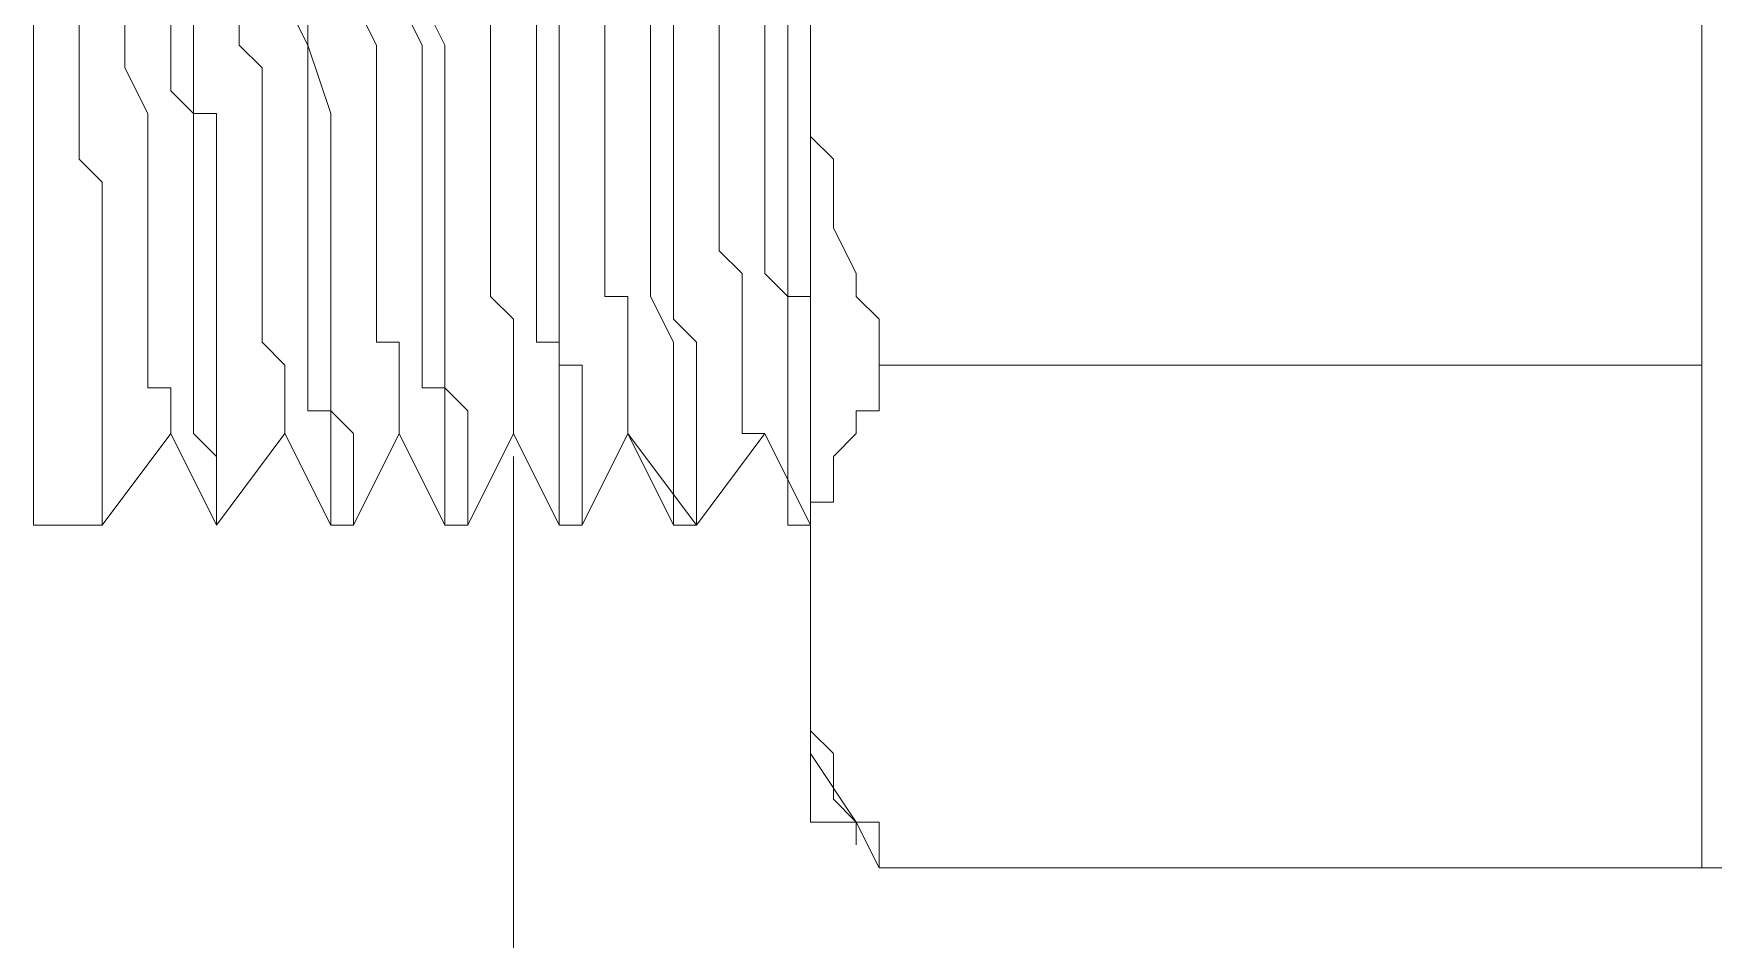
# Model space of a CAD drawing. Header units: millimetres. Extents: x 1341 to 37388, y -13954 to 1849.
# Drawn here: x 29433.78 to 29457.03, y 414.67 to 427.21 of the extents above; entities that cross this region are included whole.
import ezdxf

# ---------------------------------------------------------------- set-up
doc = ezdxf.new("R2010")
doc.units = ezdxf.units.MM
doc.layers.add('COMPONENTE', color=3, linetype='Continuous')

# ---------------------------------------------------------------- blocks, each defined once
blk = doc.blocks.new('TRANFORMADOR_IP00_TRAEL_VISTA_FRONT')
at = {"layer": 'COMPONENTE', "linetype": 'Continuous', "lineweight": 0}
for points in [[(5032.694, 3563.409), (5032.694, 3540.635)], [(5009.604, 3558.664), (5009.604, 3545.379)], [(5020.358, 3544.114), (5020.358, 3553.287)], [(5010.236, 3552.022), (5010.236, 3552.654)], [(5010.869, 3552.022), (5010.869, 3552.654)], [(5011.502, 3552.022), (5011.502, 3552.654)], [(5011.818, 3552.022), (5011.818, 3552.654)], [(5012.451, 3552.022), (5012.451, 3552.654)], [(5013.4, 3552.022), (5013.083, 3552.654)], [(5013.4, 3552.022), (5013.4, 3552.654)], [(5014.348, 3552.022), (5014.032, 3552.654)], [(5014.981, 3552.022), (5014.665, 3552.654)], [(5015.297, 3552.022), (5014.981, 3552.654)], [(5015.93, 3552.022), (5015.93, 3552.654)], [(5016.563, 3552.022), (5016.563, 3552.654)], [(5016.879, 3552.022), (5016.879, 3552.654)], [(5017.512, 3552.022), (5017.512, 3552.654)], [(5019.093, 3552.022), (5019.093, 3552.654)], [(5019.726, 3552.022), (5019.726, 3552.654)], [(5020.358, 3552.022), (5020.358, 3552.654)], [(5018.144, 3551.706), (5018.144, 3552.338)], [(5018.461, 3551.706), (5018.461, 3552.338)], [(5020.042, 3551.073), (5020.042, 3552.338)], [(5010.236, 3551.389), (5010.236, 3552.022)], [(5010.869, 3551.706), (5010.869, 3552.022)], [(5011.502, 3551.389), (5011.502, 3552.022)], [(5011.818, 3551.073), (5011.818, 3552.022)], [(5012.767, 3551.706), (5012.451, 3552.022)], [(5013.4, 3551.073), (5013.4, 3552.022)], [(5013.716, 3551.073), (5013.4, 3552.022)], [(5014.348, 3551.389), (5014.348, 3552.022)], [(5014.981, 3551.389), (5014.981, 3552.022)], [(5015.297, 3551.389), (5015.297, 3552.022)], [(5015.93, 3551.706), (5015.93, 3552.022)], [(5016.563, 3551.073), (5016.563, 3552.022)], [(5016.879, 3551.073), (5016.879, 3552.022)], [(5017.512, 3551.706), (5017.512, 3552.022)], [(5019.093, 3551.389), (5019.093, 3552.022)], [(5019.726, 3551.389), (5019.726, 3552.022)], [(5020.358, 3551.389), (5020.358, 3552.022)], [(5020.358, 3552.022), (5020.358, 3552.022)], [(5011.185, 3551.073), (5010.869, 3551.706)], [(5012.767, 3551.073), (5012.767, 3551.706)], [(5015.93, 3551.073), (5015.93, 3551.706)], [(5017.512, 3551.073), (5017.512, 3551.706)], [(5018.144, 3551.073), (5018.144, 3551.706)], [(5018.461, 3551.073), (5018.461, 3551.706)], [(5010.236, 3551.073), (5010.236, 3551.389)], [(5011.818, 3551.073), (5011.502, 3551.389)], [(5014.348, 3551.073), (5014.348, 3551.389)], [(5014.981, 3551.073), (5014.981, 3551.389)], [(5015.297, 3551.073), (5015.297, 3551.389)], [(5019.093, 3551.073), (5019.093, 3551.389)], [(5019.726, 3551.073), (5019.726, 3551.389)], [(5020.358, 3551.073), (5020.358, 3551.389)], [(5010.236, 3550.757), (5010.236, 3551.073)], [(5011.185, 3550.757), (5011.185, 3551.073)], [(5011.818, 3550.757), (5011.818, 3551.073)], [(5012.134, 3551.073), (5011.818, 3551.073)], [(5012.134, 3550.44), (5012.134, 3551.073)], [(5012.767, 3550.757), (5012.767, 3551.073)], [(5013.4, 3550.44), (5013.4, 3551.073)], [(5013.4, 3551.073), (5013.4, 3551.073)], [(5013.716, 3550.44), (5013.716, 3551.073)], [(5013.716, 3551.073), (5013.716, 3551.073)], [(5014.348, 3550.757), (5014.348, 3551.073)], [(5014.981, 3550.757), (5014.981, 3551.073)], [(5015.297, 3550.757), (5015.297, 3551.073)], [(5015.93, 3550.757), (5015.93, 3551.073)], [(5016.563, 3550.44), (5016.563, 3551.073)], [(5016.563, 3551.073), (5016.563, 3551.073)], [(5016.879, 3550.44), (5016.879, 3551.073)], [(5016.879, 3551.073), (5016.879, 3551.073)], [(5017.512, 3550.757), (5017.512, 3551.073)], [(5018.144, 3550.757), (5018.144, 3551.073)], [(5018.461, 3550.757), (5018.461, 3551.073)], [(5019.093, 3550.757), (5019.093, 3551.073)], [(5019.726, 3550.757), (5019.726, 3551.073)], [(5020.042, 3550.44), (5020.042, 3551.073)], [(5020.358, 3550.757), (5020.358, 3551.073)], [(5010.236, 3550.44), (5010.236, 3550.757)], [(5011.185, 3550.44), (5011.185, 3550.757)], [(5011.818, 3550.44), (5011.818, 3550.757)], [(5012.767, 3550.44), (5012.767, 3550.757)], [(5014.348, 3550.44), (5014.348, 3550.757)], [(5014.981, 3550.44), (5014.981, 3550.757)], [(5015.297, 3550.44), (5015.297, 3550.757)], [(5015.93, 3550.44), (5015.93, 3550.757)], [(5017.512, 3550.44), (5017.512, 3550.757)], [(5018.144, 3550.44), (5018.144, 3550.757)], [(5018.461, 3550.44), (5018.461, 3550.757)], [(5019.093, 3550.44), (5019.093, 3550.757)], [(5019.726, 3550.44), (5019.726, 3550.757)], [(5020.675, 3550.44), (5020.358, 3550.757)], [(5010.553, 3550.124), (5010.236, 3550.44)], [(5011.185, 3550.124), (5011.185, 3550.44)], [(5011.185, 3550.44), (5011.185, 3550.44)], [(5011.818, 3550.124), (5011.818, 3550.44)], [(5012.134, 3550.124), (5012.134, 3550.44)], [(5012.134, 3550.44), (5012.134, 3550.44)], [(5012.767, 3550.124), (5012.767, 3550.44)], [(5012.767, 3550.44), (5012.767, 3550.44)], [(5013.4, 3549.808), (5013.4, 3550.44)], [(5013.4, 3550.44), (5013.4, 3550.44)], [(5013.716, 3549.808), (5013.716, 3550.44)], [(5013.716, 3550.44), (5013.716, 3550.44)], [(5014.348, 3550.124), (5014.348, 3550.44)], [(5014.348, 3550.44), (5014.348, 3550.44)], [(5014.981, 3550.124), (5014.981, 3550.44)], [(5015.297, 3550.124), (5015.297, 3550.44)], [(5015.93, 3550.124), (5015.93, 3550.44)], [(5015.93, 3550.44), (5015.93, 3550.44)], [(5016.563, 3549.808), (5016.563, 3550.44)], [(5016.563, 3550.44), (5016.563, 3550.44)], [(5016.879, 3550.124), (5016.879, 3550.44)], [(5016.879, 3550.44), (5016.879, 3550.44)], [(5017.512, 3550.124), (5017.512, 3550.44)], [(5017.512, 3550.44), (5017.512, 3550.44)], [(5018.144, 3550.124), (5018.144, 3550.44)], [(5018.461, 3550.124), (5018.461, 3550.44)], [(5019.093, 3550.124), (5019.093, 3550.44)], [(5019.093, 3550.44), (5019.093, 3550.44)], [(5019.726, 3550.124), (5019.726, 3550.44)], [(5020.042, 3550.124), (5020.042, 3550.44)], [(5020.042, 3550.44), (5020.042, 3550.44)], [(5020.675, 3550.124), (5020.675, 3550.44)], [(5010.553, 3549.808), (5010.553, 3550.124)], [(5011.185, 3549.808), (5011.185, 3550.124)], [(5011.818, 3549.808), (5011.818, 3550.124)], [(5012.134, 3549.491), (5012.134, 3550.124)], [(5012.767, 3549.808), (5012.767, 3550.124)], [(5014.348, 3549.808), (5014.348, 3550.124)], [(5014.981, 3549.808), (5014.981, 3550.124)], [(5015.297, 3549.808), (5015.297, 3550.124)], [(5015.93, 3549.808), (5015.93, 3550.124)], [(5016.879, 3549.491), (5016.879, 3550.124)], [(5017.512, 3549.808), (5017.512, 3550.124)], [(5018.144, 3549.808), (5018.144, 3550.124)], [(5018.461, 3549.491), (5018.461, 3550.124)], [(5019.093, 3549.808), (5019.093, 3550.124)], [(5019.726, 3549.808), (5019.726, 3550.124)], [(5020.042, 3549.808), (5020.042, 3550.124)], [(5020.675, 3549.491), (5020.675, 3550.124)], [(5010.553, 3549.491), (5010.553, 3549.808)], [(5011.185, 3549.491), (5011.185, 3549.808)], [(5011.818, 3549.491), (5011.818, 3549.808)], [(5012.767, 3549.491), (5012.767, 3549.808)], [(5013.4, 3549.491), (5013.4, 3549.808)], [(5013.716, 3549.491), (5013.716, 3549.808)], [(5014.348, 3549.491), (5014.348, 3549.808)], [(5014.981, 3549.491), (5014.981, 3549.808)], [(5015.297, 3549.491), (5015.297, 3549.808)], [(5015.93, 3549.491), (5015.93, 3549.808)], [(5016.563, 3549.491), (5016.563, 3549.808)], [(5017.512, 3549.491), (5017.512, 3549.808)], [(5018.144, 3549.491), (5018.144, 3549.808)], [(5019.093, 3549.491), (5019.093, 3549.808)], [(5019.726, 3549.491), (5019.726, 3549.808)], [(5020.042, 3549.491), (5020.042, 3549.808)], [(5010.553, 3549.175), (5010.553, 3549.491)], [(5011.185, 3549.175), (5011.185, 3549.491)], [(5011.185, 3549.491), (5011.185, 3549.491)], [(5011.818, 3549.175), (5011.818, 3549.491)], [(5012.134, 3549.175), (5012.134, 3549.491)], [(5012.134, 3549.491), (5012.134, 3549.491)], [(5012.767, 3549.175), (5012.767, 3549.491)], [(5012.767, 3549.491), (5012.767, 3549.491)], [(5013.4, 3549.175), (5013.4, 3549.491)], [(5013.4, 3549.491), (5013.4, 3549.491)], [(5013.716, 3549.175), (5013.716, 3549.491)], [(5013.716, 3549.491), (5013.716, 3549.491)], [(5014.348, 3549.175), (5014.348, 3549.491)], [(5014.348, 3549.491), (5014.348, 3549.491)], [(5014.981, 3549.175), (5014.981, 3549.491)], [(5015.297, 3549.175), (5015.297, 3549.491)], [(5015.93, 3549.175), (5015.93, 3549.491)], [(5015.93, 3549.491), (5015.93, 3549.491)], [(5016.563, 3548.859), (5016.563, 3549.491)], [(5016.563, 3549.491), (5016.563, 3549.491)], [(5016.879, 3549.175), (5016.879, 3549.491)], [(5016.879, 3549.491), (5016.879, 3549.491)], [(5017.512, 3549.175), (5017.512, 3549.491)], [(5017.512, 3549.491), (5017.512, 3549.491)], [(5018.144, 3549.175), (5018.144, 3549.491)], [(5018.461, 3549.175), (5018.461, 3549.491)], [(5018.461, 3549.491), (5018.461, 3549.491)], [(5019.093, 3549.175), (5019.093, 3549.491)], [(5019.093, 3549.491), (5019.093, 3549.491)], [(5019.726, 3549.175), (5019.726, 3549.491)], [(5020.042, 3549.175), (5020.042, 3549.491)], [(5020.991, 3548.859), (5020.675, 3549.491)], [(5020.675, 3549.491), (5020.675, 3549.491)], [(5010.553, 3548.859), (5010.553, 3549.175)], [(5011.185, 3548.859), (5011.185, 3549.175)], [(5011.818, 3548.859), (5011.818, 3549.175)], [(5012.134, 3548.542), (5012.134, 3549.175)], [(5012.767, 3548.859), (5012.767, 3549.175)], [(5013.4, 3548.542), (5013.4, 3549.175)], [(5013.716, 3548.542), (5013.716, 3549.175)], [(5014.348, 3548.859), (5014.348, 3549.175)], [(5014.981, 3548.859), (5014.981, 3549.175)], [(5015.297, 3548.859), (5015.297, 3549.175)], [(5015.93, 3548.859), (5015.93, 3549.175)], [(5016.879, 3548.542), (5016.879, 3549.175)], [(5017.512, 3548.859), (5017.512, 3549.175)], [(5018.144, 3548.859), (5018.144, 3549.175)], [(5018.461, 3548.859), (5018.461, 3549.175)], [(5019.409, 3548.859), (5019.093, 3549.175)], [(5019.726, 3548.859), (5019.726, 3549.175)], [(5020.042, 3548.859), (5020.042, 3549.175)], [(5010.553, 3548.542), (5010.553, 3548.859)], [(5011.185, 3548.542), (5011.185, 3548.859)], [(5011.818, 3548.542), (5011.818, 3548.859)], [(5012.767, 3548.542), (5012.767, 3548.859)], [(5014.348, 3548.542), (5014.348, 3548.859)], [(5014.981, 3548.542), (5014.981, 3548.859)], [(5015.297, 3548.542), (5015.297, 3548.859)], [(5015.93, 3548.542), (5015.93, 3548.859)], [(5016.563, 3548.542), (5016.563, 3548.859)], [(5017.512, 3548.542), (5017.512, 3548.859)], [(5018.144, 3548.542), (5018.144, 3548.859)], [(5018.461, 3548.542), (5018.461, 3548.859)], [(5019.409, 3548.542), (5019.409, 3548.859)], [(5020.042, 3548.542), (5019.726, 3548.859)], [(5020.042, 3548.542), (5020.042, 3548.859)], [(5020.991, 3548.542), (5020.991, 3548.859)], [(5010.553, 3547.91), (5010.553, 3548.542)], [(5010.553, 3548.542), (5010.553, 3548.542)], [(5011.185, 3548.226), (5011.185, 3548.542)], [(5011.185, 3548.542), (5011.185, 3548.542)], [(5011.185, 3548.542), (5011.185, 3548.542)], [(5011.818, 3547.91), (5011.818, 3548.542)], [(5011.818, 3548.542), (5011.818, 3548.542)], [(5012.134, 3548.226), (5012.134, 3548.542)], [(5012.134, 3548.542), (5012.134, 3548.542)], [(5012.767, 3548.226), (5012.767, 3548.542)], [(5012.767, 3548.542), (5012.767, 3548.542)], [(5012.767, 3548.542), (5012.767, 3548.542)], [(5013.4, 3548.226), (5013.4, 3548.542)], [(5013.4, 3548.542), (5013.4, 3548.542)], [(5013.716, 3548.226), (5013.716, 3548.542)], [(5013.716, 3548.542), (5013.716, 3548.542)], [(5014.348, 3548.226), (5014.348, 3548.542)], [(5014.348, 3548.542), (5014.348, 3548.542)], [(5014.348, 3548.542), (5014.348, 3548.542)], [(5014.981, 3547.91), (5014.981, 3548.542)], [(5014.981, 3548.542), (5014.981, 3548.542)], [(5015.297, 3548.226), (5015.297, 3548.542)], [(5015.297, 3548.542), (5015.297, 3548.542)], [(5016.246, 3548.226), (5015.93, 3548.542)], [(5015.93, 3548.542), (5015.93, 3548.542)], [(5015.93, 3548.542), (5015.93, 3548.542)], [(5016.563, 3548.226), (5016.563, 3548.542)], [(5016.563, 3548.542), (5016.563, 3548.542)], [(5016.879, 3548.226), (5016.879, 3548.542)], [(5016.879, 3548.542), (5016.879, 3548.542)], [(5017.828, 3548.542), (5017.512, 3548.542)], [(5017.828, 3548.226), (5017.828, 3548.542)], [(5017.828, 3548.542), (5017.828, 3548.542)], [(5018.461, 3547.91), (5018.144, 3548.542)], [(5018.144, 3548.542), (5018.144, 3548.542)], [(5018.461, 3548.226), (5018.461, 3548.542)], [(5019.409, 3548.226), (5019.409, 3548.542)], [(5019.409, 3548.542), (5019.409, 3548.542)], [(5019.409, 3548.542), (5019.409, 3548.542)], [(5020.042, 3547.91), (5020.042, 3548.542)], [(5020.042, 3548.542), (5020.042, 3548.542)], [(5020.358, 3548.542), (5020.042, 3548.542)], [(5020.358, 3548.226), (5020.358, 3548.542)], [(5021.307, 3548.226), (5020.991, 3548.542)], [(5011.185, 3547.91), (5011.185, 3548.226)], [(5012.134, 3547.91), (5012.134, 3548.226)], [(5012.134, 3548.226), (5012.134, 3548.226)], [(5012.767, 3547.91), (5012.767, 3548.226)], [(5013.4, 3547.91), (5013.4, 3548.226)], [(5013.716, 3547.91), (5013.716, 3548.226)], [(5014.348, 3547.91), (5014.348, 3548.226)], [(5015.297, 3547.91), (5015.297, 3548.226)], [(5016.246, 3547.91), (5016.246, 3548.226)], [(5016.563, 3547.91), (5016.563, 3548.226)], [(5016.879, 3547.91), (5016.879, 3548.226)], [(5016.879, 3548.226), (5016.879, 3548.226)], [(5017.828, 3547.91), (5017.828, 3548.226)], [(5018.777, 3547.91), (5018.461, 3548.226)], [(5018.461, 3548.226), (5018.461, 3548.226)], [(5019.409, 3547.91), (5019.409, 3548.226)], [(5020.358, 3547.91), (5020.358, 3548.226)], [(5021.307, 3547.593), (5021.307, 3548.226)], [(5010.553, 3547.593), (5010.553, 3547.91)], [(5010.553, 3547.91), (5010.553, 3547.91)], [(5010.553, 3547.91), (5010.553, 3547.91)], [(5010.553, 3547.91), (5010.553, 3547.91)], [(5011.185, 3547.593), (5011.185, 3547.91)], [(5011.185, 3547.91), (5011.185, 3547.91)], [(5011.185, 3547.91), (5011.185, 3547.91)], [(5011.185, 3547.91), (5011.185, 3547.91)], [(5011.185, 3547.91), (5011.185, 3547.91)], [(5011.185, 3547.91), (5011.185, 3547.91)], [(5011.818, 3547.593), (5011.818, 3547.91)], [(5011.818, 3547.91), (5011.818, 3547.91)], [(5011.818, 3547.91), (5011.818, 3547.91)], [(5011.818, 3547.91), (5011.818, 3547.91)], [(5012.134, 3547.593), (5012.134, 3547.91)], [(5012.134, 3547.91), (5012.134, 3547.91)], [(5012.134, 3547.91), (5012.134, 3547.91)], [(5013.083, 3547.593), (5012.767, 3547.91)], [(5012.767, 3547.91), (5012.767, 3547.91)], [(5012.767, 3547.91), (5012.767, 3547.91)], [(5013.4, 3547.593), (5013.4, 3547.91)], [(5013.4, 3547.91), (5013.4, 3547.91)], [(5013.4, 3547.91), (5013.4, 3547.91)], [(5013.4, 3547.91), (5013.4, 3547.91)], [(5013.716, 3547.593), (5013.716, 3547.91)], [(5013.716, 3547.91), (5013.716, 3547.91)], [(5013.716, 3547.91), (5013.716, 3547.91)], [(5014.665, 3547.91), (5014.348, 3547.91)], [(5014.665, 3547.593), (5014.665, 3547.91)], [(5014.665, 3547.91), (5014.665, 3547.91)], [(5014.981, 3547.593), (5014.981, 3547.91)], [(5014.981, 3547.91), (5014.981, 3547.91)], [(5014.981, 3547.91), (5014.981, 3547.91)], [(5014.981, 3547.91), (5014.981, 3547.91)], [(5015.297, 3547.593), (5015.297, 3547.91)], [(5015.297, 3547.91), (5015.297, 3547.91)], [(5015.297, 3547.91), (5015.297, 3547.91)], [(5015.297, 3547.91), (5015.297, 3547.91)], [(5016.246, 3547.593), (5016.246, 3547.91)], [(5016.246, 3547.91), (5016.246, 3547.91)], [(5016.246, 3547.91), (5016.246, 3547.91)], [(5016.246, 3547.91), (5016.246, 3547.91)], [(5016.246, 3547.91), (5016.246, 3547.91)], [(5016.246, 3547.91), (5016.246, 3547.91)], [(5016.879, 3547.91), (5016.563, 3547.91)], [(5016.563, 3547.91), (5016.563, 3547.91)], [(5016.879, 3547.593), (5016.879, 3547.91)], [(5016.879, 3547.91), (5016.879, 3547.91)], [(5016.879, 3547.593), (5016.879, 3547.91)], [(5016.879, 3547.91), (5016.879, 3547.91)], [(5016.879, 3547.91), (5016.879, 3547.91)], [(5017.828, 3547.593), (5017.828, 3547.91)], [(5017.828, 3547.91), (5017.828, 3547.91)], [(5017.828, 3547.91), (5017.828, 3547.91)], [(5018.461, 3547.593), (5018.461, 3547.91)], [(5018.461, 3547.91), (5018.461, 3547.91)], [(5018.461, 3547.91), (5018.461, 3547.91)], [(5018.461, 3547.91), (5018.461, 3547.91)], [(5018.777, 3547.593), (5018.777, 3547.91)], [(5018.777, 3547.91), (5018.777, 3547.91)], [(5018.777, 3547.91), (5018.777, 3547.91)], [(5019.409, 3547.593), (5019.409, 3547.91)], [(5019.409, 3547.91), (5019.409, 3547.91)], [(5019.409, 3547.91), (5019.409, 3547.91)], [(5020.042, 3547.593), (5020.042, 3547.91)], [(5020.042, 3547.91), (5020.042, 3547.91)], [(5020.042, 3547.91), (5020.042, 3547.91)], [(5020.042, 3547.91), (5020.042, 3547.91)], [(5020.358, 3547.593), (5020.358, 3547.91)], [(5020.358, 3547.91), (5020.358, 3547.91)], [(5010.553, 3547.277), (5010.553, 3547.593)], [(5010.553, 3547.593), (5010.553, 3547.593)], [(5011.185, 3547.277), (5011.185, 3547.593)], [(5011.185, 3547.593), (5011.185, 3547.593)], [(5011.818, 3547.277), (5011.818, 3547.593)], [(5011.818, 3547.593), (5011.818, 3547.593)], [(5012.134, 3547.277), (5012.134, 3547.593)], [(5012.134, 3547.593), (5012.134, 3547.593)], [(5013.083, 3547.277), (5013.083, 3547.593)], [(5013.4, 3547.277), (5013.4, 3547.593)], [(5013.4, 3547.593), (5013.4, 3547.593)], [(5013.716, 3547.277), (5013.716, 3547.593)], [(5013.716, 3547.593), (5013.716, 3547.593)], [(5014.665, 3547.277), (5014.665, 3547.593)], [(5014.665, 3547.593), (5014.665, 3547.593)], [(5014.981, 3547.277), (5014.981, 3547.593)], [(5014.981, 3547.593), (5014.981, 3547.593)], [(5015.297, 3547.277), (5015.297, 3547.593)], [(5015.297, 3547.593), (5015.297, 3547.593)], [(5016.246, 3547.277), (5016.246, 3547.593)], [(5016.879, 3547.277), (5016.879, 3547.593)], [(5017.195, 3547.593), (5016.879, 3547.593)], [(5017.195, 3547.277), (5017.195, 3547.593)], [(5017.828, 3547.277), (5017.828, 3547.593)], [(5018.461, 3547.277), (5018.461, 3547.593)], [(5018.461, 3547.593), (5018.461, 3547.593)], [(5018.777, 3547.277), (5018.777, 3547.593)], [(5018.777, 3547.593), (5018.777, 3547.593)], [(5019.409, 3547.277), (5019.409, 3547.593)], [(5019.409, 3547.593), (5019.409, 3547.593)], [(5019.409, 3547.593), (5019.409, 3547.593)], [(5020.042, 3547.277), (5020.042, 3547.593)], [(5020.042, 3547.593), (5020.042, 3547.593)], [(5020.358, 3547.277), (5020.358, 3547.593)], [(5021.307, 3547.593), (5021.307, 3546.961)], [(5032.694, 3547.593), (5021.307, 3547.593)], [(5010.553, 3546.961), (5010.553, 3547.277)], [(5010.553, 3547.277), (5010.553, 3547.277)], [(5011.502, 3547.277), (5011.185, 3547.277)], [(5011.502, 3546.961), (5011.502, 3547.277)], [(5011.818, 3546.961), (5011.818, 3547.277)], [(5011.818, 3547.277), (5011.818, 3547.277)], [(5012.134, 3546.961), (5012.134, 3547.277)], [(5012.134, 3547.277), (5012.134, 3547.277)], [(5013.083, 3546.961), (5013.083, 3547.277)], [(5013.083, 3547.277), (5013.083, 3547.277)], [(5013.4, 3546.961), (5013.4, 3547.277)], [(5013.4, 3547.277), (5013.4, 3547.277)], [(5013.716, 3546.961), (5013.716, 3547.277)], [(5013.716, 3547.277), (5013.716, 3547.277)], [(5014.665, 3546.961), (5014.665, 3547.277)], [(5014.665, 3547.277), (5014.665, 3547.277)], [(5014.665, 3547.277), (5014.665, 3547.277)], [(5014.665, 3547.277), (5014.665, 3547.277)], [(5015.297, 3547.277), (5014.981, 3547.277)], [(5015.297, 3546.961), (5015.297, 3547.277)], [(5015.614, 3546.961), (5015.297, 3547.277)], [(5015.297, 3547.277), (5015.297, 3547.277)], [(5016.246, 3546.961), (5016.246, 3547.277)], [(5016.246, 3547.277), (5016.246, 3547.277)], [(5016.879, 3546.961), (5016.879, 3547.277)], [(5016.879, 3547.277), (5016.879, 3547.277)], [(5017.195, 3546.961), (5017.195, 3547.277)], [(5017.195, 3547.277), (5017.195, 3547.277)], [(5017.828, 3546.961), (5017.828, 3547.277)], [(5017.828, 3547.277), (5017.828, 3547.277)], [(5017.828, 3547.277), (5017.828, 3547.277)], [(5018.461, 3546.961), (5018.461, 3547.277)], [(5018.461, 3547.277), (5018.461, 3547.277)], [(5018.777, 3546.961), (5018.777, 3547.277)], [(5018.777, 3547.277), (5018.777, 3547.277)], [(5019.409, 3546.961), (5019.409, 3547.277)], [(5019.409, 3547.277), (5019.409, 3547.277)], [(5019.409, 3547.277), (5019.409, 3547.277)], [(5019.409, 3547.277), (5019.409, 3547.277)], [(5020.042, 3546.961), (5020.042, 3547.277)], [(5020.042, 3547.277), (5020.042, 3547.277)], [(5020.358, 3546.961), (5020.358, 3547.277)], [(5010.553, 3546.645), (5010.553, 3546.961)], [(5010.553, 3546.961), (5010.553, 3546.961)], [(5010.553, 3546.961), (5010.553, 3546.961)], [(5010.553, 3546.961), (5010.553, 3546.961)], [(5011.502, 3546.645), (5011.502, 3546.961)], [(5011.502, 3546.961), (5011.502, 3546.961)], [(5011.502, 3546.961), (5011.502, 3546.961)], [(5011.502, 3546.961), (5011.502, 3546.961)], [(5011.502, 3546.961), (5011.502, 3546.961)], [(5011.502, 3546.961), (5011.502, 3546.961)], [(5011.502, 3546.961), (5011.502, 3546.961)], [(5011.818, 3546.645), (5011.818, 3546.961)], [(5011.818, 3546.961), (5011.818, 3546.961)], [(5011.818, 3546.961), (5011.818, 3546.961)], [(5011.818, 3546.961), (5011.818, 3546.961)], [(5012.134, 3546.645), (5012.134, 3546.961)], [(5012.134, 3546.961), (5012.134, 3546.961)], [(5012.134, 3546.961), (5012.134, 3546.961)], [(5012.134, 3546.961), (5012.134, 3546.961)], [(5012.134, 3546.961), (5012.134, 3546.961)], [(5013.083, 3546.645), (5013.083, 3546.961)], [(5013.083, 3546.961), (5013.083, 3546.961)], [(5013.083, 3546.961), (5013.083, 3546.961)], [(5013.083, 3546.961), (5013.083, 3546.961)], [(5013.083, 3546.961), (5013.083, 3546.961)], [(5013.083, 3546.961), (5013.083, 3546.961)], [(5013.083, 3546.961), (5013.083, 3546.961)], [(5013.083, 3546.961), (5013.083, 3546.961)], [(5013.083, 3546.961), (5013.083, 3546.961)], [(5013.083, 3546.961), (5013.083, 3546.961)], [(5013.083, 3546.961), (5013.083, 3546.961)], [(5013.716, 3546.961), (5013.4, 3546.961)], [(5013.4, 3546.961), (5013.4, 3546.961)], [(5013.4, 3546.961), (5013.4, 3546.961)], [(5013.716, 3546.645), (5013.716, 3546.961)], [(5014.032, 3546.645), (5013.716, 3546.961)], [(5013.716, 3546.961), (5013.716, 3546.961)], [(5013.716, 3546.961), (5013.716, 3546.961)], [(5013.716, 3546.961), (5013.716, 3546.961)], [(5013.716, 3546.961), (5013.716, 3546.961)], [(5014.665, 3546.645), (5014.665, 3546.961)], [(5014.665, 3546.961), (5014.665, 3546.961)], [(5014.665, 3546.961), (5014.665, 3546.961)], [(5014.665, 3546.961), (5014.665, 3546.961)], [(5014.665, 3546.961), (5014.665, 3546.961)], [(5014.665, 3546.961), (5014.665, 3546.961)], [(5014.665, 3546.961), (5014.665, 3546.961)], [(5014.665, 3546.961), (5014.665, 3546.961)], [(5014.665, 3546.961), (5014.665, 3546.961)], [(5014.665, 3546.961), (5014.665, 3546.961)], [(5014.665, 3546.961), (5014.665, 3546.961)], [(5015.297, 3546.645), (5015.297, 3546.961)], [(5015.297, 3546.961), (5015.297, 3546.961)], [(5015.297, 3546.961), (5015.297, 3546.961)], [(5015.297, 3546.961), (5015.297, 3546.961)], [(5015.614, 3546.645), (5015.614, 3546.961)], [(5015.614, 3546.961), (5015.614, 3546.961)], [(5015.614, 3546.961), (5015.614, 3546.961)], [(5015.614, 3546.961), (5015.614, 3546.961)], [(5016.246, 3546.645), (5016.246, 3546.961)], [(5016.246, 3546.961), (5016.246, 3546.961)], [(5016.246, 3546.961), (5016.246, 3546.961)], [(5016.246, 3546.961), (5016.246, 3546.961)], [(5016.246, 3546.961), (5016.246, 3546.961)], [(5016.246, 3546.961), (5016.246, 3546.961)], [(5016.246, 3546.961), (5016.246, 3546.961)], [(5016.246, 3546.961), (5016.246, 3546.961)], [(5016.246, 3546.961), (5016.246, 3546.961)], [(5016.879, 3546.645), (5016.879, 3546.961)], [(5016.879, 3546.961), (5016.879, 3546.961)], [(5016.879, 3546.961), (5016.879, 3546.961)], [(5016.879, 3546.961), (5016.879, 3546.961)], [(5016.879, 3546.961), (5016.879, 3546.961)], [(5017.195, 3546.645), (5017.195, 3546.961)], [(5017.195, 3546.961), (5017.195, 3546.961)], [(5017.195, 3546.961), (5017.195, 3546.961)], [(5017.195, 3546.961), (5017.195, 3546.961)], [(5017.195, 3546.961), (5017.195, 3546.961)], [(5017.828, 3546.645), (5017.828, 3546.961)], [(5017.828, 3546.961), (5017.828, 3546.961)], [(5017.828, 3546.961), (5017.828, 3546.961)], [(5017.828, 3546.961), (5017.828, 3546.961)], [(5017.828, 3546.961), (5017.828, 3546.961)], [(5017.828, 3546.961), (5017.828, 3546.961)], [(5017.828, 3546.961), (5017.828, 3546.961)], [(5017.828, 3546.961), (5017.828, 3546.961)], [(5017.828, 3546.961), (5017.828, 3546.961)], [(5017.828, 3546.961), (5017.828, 3546.961)], [(5017.828, 3546.961), (5017.828, 3546.961)], [(5018.461, 3546.645), (5018.461, 3546.961)], [(5018.461, 3546.961), (5018.461, 3546.961)], [(5018.461, 3546.961), (5018.461, 3546.961)], [(5018.461, 3546.961), (5018.461, 3546.961)], [(5018.461, 3546.961), (5018.461, 3546.961)], [(5018.777, 3546.645), (5018.777, 3546.961)], [(5018.777, 3546.961), (5018.777, 3546.961)], [(5018.777, 3546.961), (5018.777, 3546.961)], [(5018.777, 3546.961), (5018.777, 3546.961)], [(5018.777, 3546.961), (5018.777, 3546.961)], [(5019.409, 3546.645), (5019.409, 3546.961)], [(5019.409, 3546.961), (5019.409, 3546.961)], [(5019.409, 3546.961), (5019.409, 3546.961)], [(5019.409, 3546.961), (5019.409, 3546.961)], [(5019.409, 3546.961), (5019.409, 3546.961)], [(5019.409, 3546.961), (5019.409, 3546.961)], [(5019.409, 3546.961), (5019.409, 3546.961)], [(5019.409, 3546.961), (5019.409, 3546.961)], [(5019.409, 3546.961), (5019.409, 3546.961)], [(5019.409, 3546.961), (5019.409, 3546.961)], [(5020.042, 3546.645), (5020.042, 3546.961)], [(5020.042, 3546.961), (5020.042, 3546.961)], [(5020.042, 3546.961), (5020.042, 3546.961)], [(5020.042, 3546.961), (5020.042, 3546.961)], [(5020.358, 3546.645), (5020.358, 3546.961)], [(5020.358, 3546.961), (5020.358, 3546.961)], [(5020.358, 3546.961), (5020.358, 3546.961)], [(5020.358, 3546.961), (5020.358, 3546.961)], [(5020.358, 3546.961), (5020.358, 3546.961)], [(5021.307, 3546.961), (5020.991, 3546.961)], [(5020.991, 3546.961), (5020.991, 3546.645)], [(5010.553, 3545.379), (5011.502, 3546.645)], [(5010.553, 3546.328), (5010.553, 3546.645)], [(5010.553, 3546.645), (5010.553, 3546.645)], [(5010.553, 3546.645), (5010.553, 3546.645)], [(5011.502, 3546.645), (5012.134, 3545.379)], [(5011.502, 3546.645), (5012.134, 3545.379)], [(5011.502, 3546.645), (5011.502, 3546.645)], [(5011.502, 3546.645), (5011.502, 3546.645)], [(5011.502, 3546.645), (5011.502, 3546.645)], [(5011.502, 3546.645), (5011.502, 3546.645)], [(5011.502, 3546.645), (5011.502, 3546.645)], [(5011.502, 3546.645), (5011.502, 3546.645)], [(5011.502, 3546.645), (5011.502, 3546.645)], [(5012.134, 3546.328), (5011.818, 3546.645)], [(5011.818, 3546.645), (5011.818, 3546.645)], [(5011.818, 3546.645), (5011.818, 3546.645)], [(5012.134, 3545.379), (5013.083, 3546.645)], [(5012.134, 3546.328), (5012.134, 3546.645)], [(5012.134, 3546.645), (5012.134, 3546.645)], [(5013.083, 3546.645), (5013.716, 3545.379)], [(5013.083, 3546.645), (5013.716, 3545.379)], [(5013.083, 3546.645), (5013.083, 3546.645)], [(5013.083, 3546.645), (5013.083, 3546.645)], [(5013.083, 3546.645), (5013.083, 3546.645)], [(5013.083, 3546.645), (5013.083, 3546.645)], [(5013.716, 3546.328), (5013.716, 3546.645)], [(5013.716, 3546.645), (5013.716, 3546.645)], [(5013.716, 3546.645), (5013.716, 3546.645)], [(5014.032, 3545.379), (5014.665, 3546.645)], [(5014.032, 3546.328), (5014.032, 3546.645)], [(5014.032, 3546.645), (5014.032, 3546.645)], [(5014.665, 3546.645), (5015.297, 3545.379)], [(5014.665, 3546.645), (5015.297, 3545.379)], [(5014.665, 3546.645), (5014.665, 3546.645)], [(5014.665, 3546.645), (5014.665, 3546.645)], [(5015.297, 3546.328), (5015.297, 3546.645)], [(5015.297, 3546.645), (5015.297, 3546.645)], [(5015.297, 3546.645), (5015.297, 3546.645)], [(5015.614, 3545.379), (5016.246, 3546.645)], [(5015.614, 3546.328), (5015.614, 3546.645)], [(5015.614, 3546.645), (5015.614, 3546.645)], [(5015.614, 3546.645), (5015.614, 3546.645)], [(5016.246, 3546.645), (5016.879, 3545.379)], [(5016.246, 3546.645), (5016.879, 3545.379)], [(5016.246, 3546.645), (5016.246, 3546.645)], [(5016.246, 3546.645), (5016.246, 3546.645)], [(5016.246, 3546.645), (5016.246, 3546.645)], [(5016.246, 3546.645), (5016.246, 3546.645)], [(5016.246, 3546.645), (5016.246, 3546.645)], [(5016.246, 3546.645), (5016.246, 3546.645)], [(5016.879, 3546.328), (5016.879, 3546.645)], [(5016.879, 3546.645), (5016.879, 3546.645)], [(5017.195, 3545.379), (5017.828, 3546.645)], [(5017.195, 3546.328), (5017.195, 3546.645)], [(5017.195, 3546.645), (5017.195, 3546.645)], [(5017.828, 3546.645), (5018.461, 3545.379)], [(5017.828, 3546.645), (5018.777, 3545.379)], [(5017.828, 3546.645), (5017.828, 3546.645)], [(5017.828, 3546.645), (5017.828, 3546.645)], [(5017.828, 3546.645), (5017.828, 3546.645)], [(5018.461, 3546.328), (5018.461, 3546.645)], [(5018.461, 3546.645), (5018.461, 3546.645)], [(5018.777, 3545.379), (5019.726, 3546.645)], [(5018.777, 3546.328), (5018.777, 3546.645)], [(5018.777, 3546.645), (5018.777, 3546.645)], [(5019.726, 3546.645), (5019.409, 3546.645)], [(5019.409, 3546.645), (5019.409, 3546.645)], [(5019.726, 3546.645), (5020.358, 3545.379)], [(5019.726, 3546.645), (5020.358, 3545.379)], [(5020.042, 3546.328), (5020.042, 3546.645)], [(5020.042, 3546.645), (5020.042, 3546.645)], [(5020.042, 3546.645), (5020.042, 3546.645)], [(5020.358, 3546.328), (5020.358, 3546.645)], [(5020.358, 3546.645), (5020.358, 3546.645)], [(5020.991, 3546.645), (5020.675, 3546.328)], [(5010.553, 3546.012), (5010.553, 3546.328)], [(5010.553, 3546.328), (5010.553, 3546.328)], [(5010.553, 3546.328), (5010.553, 3546.328)], [(5010.553, 3546.328), (5010.553, 3546.328)], [(5010.553, 3546.328), (5010.553, 3546.328)], [(5012.134, 3546.012), (5012.134, 3546.328)], [(5012.134, 3546.328), (5012.134, 3546.328)], [(5012.134, 3546.328), (5012.134, 3546.328)], [(5012.134, 3546.328), (5012.134, 3546.328)], [(5012.134, 3546.328), (5012.134, 3546.328)], [(5012.134, 3546.012), (5012.134, 3546.328)], [(5012.134, 3546.328), (5012.134, 3546.328)], [(5012.134, 3546.328), (5012.134, 3546.328)], [(5012.134, 3546.328), (5012.134, 3546.328)], [(5012.134, 3546.328), (5012.134, 3546.328)], [(5012.134, 3546.328), (5012.134, 3546.328)], [(5013.716, 3546.012), (5013.716, 3546.328)], [(5013.716, 3546.328), (5013.716, 3546.328)], [(5013.716, 3546.328), (5013.716, 3546.328)], [(5013.716, 3546.328), (5013.716, 3546.328)], [(5013.716, 3546.328), (5013.716, 3546.328)], [(5014.032, 3546.012), (5014.032, 3546.328)], [(5014.032, 3546.328), (5014.032, 3546.328)], [(5014.032, 3546.328), (5014.032, 3546.328)], [(5014.032, 3546.328), (5014.032, 3546.328)], [(5014.032, 3546.328), (5014.032, 3546.328)], [(5014.032, 3546.328), (5014.032, 3546.328)], [(5015.297, 3546.012), (5015.297, 3546.328)], [(5015.297, 3546.328), (5015.297, 3546.328)], [(5015.297, 3546.328), (5015.297, 3546.328)], [(5015.297, 3546.328), (5015.297, 3546.328)], [(5015.297, 3546.328), (5015.297, 3546.328)], [(5015.614, 3546.012), (5015.614, 3546.328)], [(5015.614, 3546.328), (5015.614, 3546.328)], [(5015.614, 3546.328), (5015.614, 3546.328)], [(5015.614, 3546.328), (5015.614, 3546.328)], [(5015.614, 3546.328), (5015.614, 3546.328)], [(5016.246, 3546.328), (5016.246, 3514.065)], [(5016.879, 3546.012), (5016.879, 3546.328)], [(5016.879, 3546.328), (5016.879, 3546.328)], [(5016.879, 3546.328), (5016.879, 3546.328)], [(5016.879, 3546.328), (5016.879, 3546.328)], [(5016.879, 3546.328), (5016.879, 3546.328)], [(5016.879, 3546.328), (5016.879, 3546.328)], [(5017.195, 3546.012), (5017.195, 3546.328)], [(5017.195, 3546.328), (5017.195, 3546.328)], [(5017.195, 3546.328), (5017.195, 3546.328)], [(5017.195, 3546.328), (5017.195, 3546.328)], [(5017.195, 3546.328), (5017.195, 3546.328)], [(5017.195, 3546.328), (5017.195, 3546.328)], [(5018.461, 3546.012), (5018.461, 3546.328)], [(5018.461, 3546.328), (5018.461, 3546.328)], [(5018.461, 3546.328), (5018.461, 3546.328)], [(5018.461, 3546.328), (5018.461, 3546.328)], [(5018.461, 3546.328), (5018.461, 3546.328)], [(5018.461, 3546.328), (5018.461, 3546.328)], [(5018.777, 3546.012), (5018.777, 3546.328)], [(5018.777, 3546.328), (5018.777, 3546.328)], [(5018.777, 3546.328), (5018.777, 3546.328)], [(5018.777, 3546.328), (5018.777, 3546.328)], [(5018.777, 3546.328), (5018.777, 3546.328)], [(5018.777, 3546.328), (5018.777, 3546.328)], [(5020.042, 3546.012), (5020.042, 3546.328)], [(5020.042, 3546.328), (5020.042, 3546.328)], [(5020.042, 3546.328), (5020.042, 3546.328)], [(5020.042, 3546.328), (5020.042, 3546.328)], [(5020.042, 3546.328), (5020.042, 3546.328)], [(5020.358, 3546.012), (5020.358, 3546.328)], [(5020.358, 3546.328), (5020.358, 3546.328)], [(5020.358, 3546.328), (5020.358, 3546.328)], [(5020.358, 3546.328), (5020.358, 3546.328)], [(5020.358, 3546.328), (5020.358, 3546.328)], [(5020.358, 3546.328), (5020.358, 3546.328)], [(5020.358, 3546.328), (5020.358, 3546.328)], [(5020.675, 3546.328), (5020.675, 3546.328)], [(5020.675, 3546.328), (5020.675, 3546.012)], [(5010.553, 3545.696), (5010.553, 3546.012)], [(5010.553, 3546.012), (5010.553, 3546.012)], [(5010.553, 3546.012), (5010.553, 3546.012)], [(5010.553, 3546.012), (5010.553, 3546.012)], [(5012.134, 3545.696), (5012.134, 3546.012)], [(5012.134, 3546.012), (5012.134, 3546.012)], [(5012.134, 3546.012), (5012.134, 3546.012)], [(5012.134, 3546.012), (5012.134, 3546.012)], [(5012.134, 3545.696), (5012.134, 3546.012)], [(5012.134, 3546.012), (5012.134, 3546.012)], [(5012.134, 3546.012), (5012.134, 3546.012)], [(5013.716, 3545.696), (5013.716, 3546.012)], [(5013.716, 3546.012), (5013.716, 3546.012)], [(5013.716, 3546.012), (5013.716, 3546.012)], [(5014.032, 3545.696), (5014.032, 3546.012)], [(5014.032, 3546.012), (5014.032, 3546.012)], [(5014.032, 3546.012), (5014.032, 3546.012)], [(5014.032, 3546.012), (5014.032, 3546.012)], [(5015.297, 3545.696), (5015.297, 3546.012)], [(5015.297, 3546.012), (5015.297, 3546.012)], [(5015.297, 3546.012), (5015.297, 3546.012)], [(5015.297, 3546.012), (5015.297, 3546.012)], [(5015.614, 3545.696), (5015.614, 3546.012)], [(5015.614, 3546.012), (5015.614, 3546.012)], [(5015.614, 3546.012), (5015.614, 3546.012)], [(5015.614, 3546.012), (5015.614, 3546.012)], [(5016.879, 3545.696), (5016.879, 3546.012)], [(5016.879, 3546.012), (5016.879, 3546.012)], [(5016.879, 3546.012), (5016.879, 3546.012)], [(5017.195, 3545.696), (5017.195, 3546.012)], [(5017.195, 3546.012), (5017.195, 3546.012)], [(5017.195, 3546.012), (5017.195, 3546.012)], [(5018.461, 3545.696), (5018.461, 3546.012)], [(5018.461, 3546.012), (5018.461, 3546.012)], [(5018.461, 3546.012), (5018.461, 3546.012)], [(5018.777, 3545.696), (5018.777, 3546.012)], [(5018.777, 3546.012), (5018.777, 3546.012)], [(5018.777, 3546.012), (5018.777, 3546.012)], [(5020.042, 3545.696), (5020.042, 3546.012)], [(5020.042, 3546.012), (5020.042, 3546.012)], [(5020.042, 3546.012), (5020.042, 3546.012)], [(5020.042, 3546.012), (5020.042, 3546.012)], [(5020.358, 3545.696), (5020.358, 3546.012)], [(5020.358, 3546.012), (5020.358, 3546.012)], [(5020.358, 3546.012), (5020.358, 3546.012)], [(5020.358, 3546.012), (5020.358, 3546.012)], [(5020.675, 3546.012), (5020.675, 3545.696)], [(5010.553, 3545.379), (5010.553, 3545.696)], [(5010.553, 3545.696), (5010.553, 3545.696)], [(5010.553, 3545.696), (5010.553, 3545.696)], [(5010.553, 3545.696), (5010.553, 3545.696)], [(5012.134, 3545.379), (5012.134, 3545.696)], [(5012.134, 3545.696), (5012.134, 3545.696)], [(5012.134, 3545.696), (5012.134, 3545.696)], [(5012.134, 3545.696), (5012.134, 3545.696)], [(5012.134, 3545.379), (5012.134, 3545.696)], [(5012.134, 3545.696), (5012.134, 3545.696)], [(5012.134, 3545.696), (5012.134, 3545.696)], [(5012.134, 3545.696), (5012.134, 3545.696)], [(5012.134, 3545.696), (5012.134, 3545.696)], [(5013.716, 3545.379), (5013.716, 3545.696)], [(5013.716, 3545.696), (5013.716, 3545.696)], [(5013.716, 3545.696), (5013.716, 3545.696)], [(5013.716, 3545.696), (5013.716, 3545.696)], [(5013.716, 3545.696), (5013.716, 3545.696)], [(5014.032, 3545.379), (5014.032, 3545.696)], [(5014.032, 3545.696), (5014.032, 3545.696)], [(5014.032, 3545.696), (5014.032, 3545.696)], [(5014.032, 3545.696), (5014.032, 3545.696)], [(5015.297, 3545.379), (5015.297, 3545.696)], [(5015.297, 3545.696), (5015.297, 3545.696)], [(5015.297, 3545.696), (5015.297, 3545.696)], [(5015.297, 3545.696), (5015.297, 3545.696)], [(5015.614, 3545.379), (5015.614, 3545.696)], [(5015.614, 3545.696), (5015.614, 3545.696)], [(5015.614, 3545.696), (5015.614, 3545.696)], [(5015.614, 3545.696), (5015.614, 3545.696)], [(5016.879, 3545.379), (5016.879, 3545.696)], [(5016.879, 3545.696), (5016.879, 3545.696)], [(5016.879, 3545.696), (5016.879, 3545.696)], [(5016.879, 3545.696), (5016.879, 3545.696)], [(5017.195, 3545.379), (5017.195, 3545.696)], [(5017.195, 3545.696), (5017.195, 3545.696)], [(5017.195, 3545.696), (5017.195, 3545.696)], [(5017.195, 3545.696), (5017.195, 3545.696)], [(5017.195, 3545.696), (5017.195, 3545.696)], [(5018.461, 3545.379), (5018.461, 3545.696)], [(5018.461, 3545.696), (5018.461, 3545.696)], [(5018.461, 3545.696), (5018.461, 3545.696)], [(5018.461, 3545.696), (5018.461, 3545.696)], [(5018.461, 3545.696), (5018.461, 3545.696)], [(5018.777, 3545.379), (5018.777, 3545.696)], [(5018.777, 3545.696), (5018.777, 3545.696)], [(5018.777, 3545.696), (5018.777, 3545.696)], [(5018.777, 3545.696), (5018.777, 3545.696)], [(5020.042, 3545.379), (5020.042, 3545.696)], [(5020.042, 3545.696), (5020.042, 3545.696)], [(5020.042, 3545.696), (5020.042, 3545.696)], [(5020.042, 3545.696), (5020.042, 3545.696)], [(5020.675, 3545.696), (5020.358, 3545.696)], [(5020.358, 3545.696), (5020.358, 3545.379)], [(5020.358, 3545.379), (5020.358, 3545.696)], [(5020.358, 3545.696), (5020.358, 3545.696)], [(5009.604, 3545.379), (5010.553, 3545.379)], [(5010.553, 3545.379), (5010.553, 3545.379)], [(5010.553, 3545.379), (5010.553, 3545.379)], [(5010.553, 3545.379), (5010.553, 3545.379)], [(5010.553, 3545.379), (5010.553, 3545.379)], [(5010.553, 3545.379), (5010.553, 3545.379)], [(5010.553, 3545.379), (5010.553, 3545.379)], [(5010.553, 3545.379), (5010.553, 3545.379)], [(5010.553, 3545.379), (5010.553, 3545.379)], [(5010.553, 3545.379), (5010.553, 3545.379)], [(5012.134, 3545.379), (5012.134, 3545.379)], [(5012.134, 3545.379), (5012.134, 3545.379)], [(5012.134, 3545.379), (5012.134, 3545.379)], [(5012.134, 3545.379), (5012.134, 3545.379)], [(5012.134, 3545.379), (5012.134, 3545.379)], [(5012.134, 3545.379), (5012.134, 3545.379)], [(5012.134, 3545.379), (5012.134, 3545.379)], [(5012.134, 3545.379), (5012.134, 3545.379)], [(5012.134, 3545.379), (5012.134, 3545.379)], [(5012.134, 3545.379), (5012.134, 3545.379)], [(5012.134, 3545.379), (5012.134, 3545.379)], [(5012.134, 3545.379), (5012.134, 3545.379)], [(5012.134, 3545.379), (5012.134, 3545.379)], [(5012.134, 3545.379), (5012.134, 3545.379)], [(5012.134, 3545.379), (5012.134, 3545.379)], [(5012.134, 3545.379), (5012.134, 3545.379)], [(5012.134, 3545.379), (5012.134, 3545.379)], [(5012.134, 3545.379), (5012.134, 3545.379)], [(5013.716, 3545.379), (5014.032, 3545.379)], [(5013.716, 3545.379), (5013.716, 3545.379)], [(5013.716, 3545.379), (5013.716, 3545.379)], [(5013.716, 3545.379), (5013.716, 3545.379)], [(5013.716, 3545.379), (5013.716, 3545.379)], [(5013.716, 3545.379), (5013.716, 3545.379)], [(5013.716, 3545.379), (5013.716, 3545.379)], [(5014.032, 3545.379), (5014.032, 3545.379)], [(5014.032, 3545.379), (5014.032, 3545.379)], [(5014.032, 3545.379), (5014.032, 3545.379)], [(5014.032, 3545.379), (5014.032, 3545.379)], [(5014.032, 3545.379), (5014.032, 3545.379)], [(5014.032, 3545.379), (5014.032, 3545.379)], [(5014.032, 3545.379), (5014.032, 3545.379)], [(5014.032, 3545.379), (5014.032, 3545.379)], [(5014.032, 3545.379), (5014.032, 3545.379)], [(5014.032, 3545.379), (5014.032, 3545.379)], [(5014.032, 3545.379), (5014.032, 3545.379)], [(5015.297, 3545.379), (5015.614, 3545.379)], [(5015.297, 3545.379), (5015.297, 3545.379)], [(5015.297, 3545.379), (5015.297, 3545.379)], [(5015.297, 3545.379), (5015.297, 3545.379)], [(5015.297, 3545.379), (5015.297, 3545.379)], [(5015.297, 3545.379), (5015.297, 3545.379)], [(5015.297, 3545.379), (5015.297, 3545.379)], [(5015.297, 3545.379), (5015.297, 3545.379)], [(5015.297, 3545.379), (5015.297, 3545.379)], [(5015.297, 3545.379), (5015.297, 3545.379)], [(5015.297, 3545.379), (5015.297, 3545.379)], [(5015.297, 3545.379), (5015.297, 3545.379)], [(5015.614, 3545.379), (5015.614, 3545.379)], [(5015.614, 3545.379), (5015.614, 3545.379)], [(5015.614, 3545.379), (5015.614, 3545.379)], [(5015.614, 3545.379), (5015.614, 3545.379)], [(5015.614, 3545.379), (5015.614, 3545.379)], [(5015.614, 3545.379), (5015.614, 3545.379)], [(5015.614, 3545.379), (5015.614, 3545.379)], [(5015.614, 3545.379), (5015.614, 3545.379)], [(5015.614, 3545.379), (5015.614, 3545.379)], [(5016.879, 3545.379), (5017.195, 3545.379)], [(5016.879, 3545.379), (5016.879, 3545.379)], [(5016.879, 3545.379), (5016.879, 3545.379)], [(5016.879, 3545.379), (5016.879, 3545.379)], [(5016.879, 3545.379), (5016.879, 3545.379)], [(5016.879, 3545.379), (5016.879, 3545.379)], [(5016.879, 3545.379), (5016.879, 3545.379)], [(5016.879, 3545.379), (5016.879, 3545.379)], [(5016.879, 3545.379), (5016.879, 3545.379)], [(5017.195, 3545.379), (5017.195, 3545.379)], [(5017.195, 3545.379), (5017.195, 3545.379)], [(5017.195, 3545.379), (5017.195, 3545.379)], [(5017.195, 3545.379), (5017.195, 3545.379)], [(5017.195, 3545.379), (5017.195, 3545.379)], [(5017.195, 3545.379), (5017.195, 3545.379)], [(5017.195, 3545.379), (5017.195, 3545.379)], [(5017.195, 3545.379), (5017.195, 3545.379)], [(5018.777, 3545.379), (5018.461, 3545.379)], [(5018.461, 3545.379), (5018.461, 3545.379)], [(5018.461, 3545.379), (5018.461, 3545.379)], [(5018.461, 3545.379), (5018.461, 3545.379)], [(5018.461, 3545.379), (5018.461, 3545.379)], [(5018.461, 3545.379), (5018.461, 3545.379)], [(5018.777, 3545.379), (5018.777, 3545.379)], [(5018.777, 3545.379), (5018.777, 3545.379)], [(5018.777, 3545.379), (5018.777, 3545.379)], [(5018.777, 3545.379), (5018.777, 3545.379)], [(5018.777, 3545.379), (5018.777, 3545.379)], [(5018.777, 3545.379), (5018.777, 3545.379)], [(5018.777, 3545.379), (5018.777, 3545.379)], [(5018.777, 3545.379), (5018.777, 3545.379)], [(5018.777, 3545.379), (5018.777, 3545.379)], [(5018.777, 3545.379), (5018.777, 3545.379)], [(5018.777, 3545.379), (5018.777, 3545.379)], [(5018.777, 3545.379), (5018.777, 3545.379)], [(5018.777, 3545.379), (5018.777, 3545.379)], [(5020.358, 3545.379), (5020.042, 3545.379)], [(5020.042, 3545.379), (5020.042, 3545.379)], [(5020.042, 3545.379), (5020.042, 3545.379)], [(5020.358, 3545.379), (5020.358, 3545.379)], [(5020.358, 3545.379), (5020.358, 3545.379)], [(5020.358, 3545.379), (5020.358, 3545.063)], [(5020.358, 3545.379), (5020.358, 3545.379)], [(5020.358, 3545.379), (5020.358, 3545.379)], [(5020.358, 3545.379), (5020.358, 3545.379)], [(5020.358, 3545.379), (5020.358, 3545.379)], [(5020.358, 3545.379), (5020.358, 3545.379)], [(5020.358, 3545.379), (5020.358, 3545.379)], [(5020.358, 3545.379), (5020.358, 3545.379)], [(5020.358, 3545.379), (5020.358, 3545.379)], [(5020.358, 3545.063), (5020.358, 3544.747)], [(5020.358, 3544.747), (5020.358, 3544.747)], [(5020.358, 3544.747), (5020.358, 3544.114)], [(5020.358, 3544.114), (5020.358, 3543.798)], [(5020.358, 3542.216), (5020.358, 3544.114)], [(5020.358, 3543.798), (5020.358, 3543.798)], [(5020.358, 3543.798), (5020.358, 3543.481)], [(5020.358, 3543.481), (5020.358, 3543.165)], [(5020.358, 3543.165), (5020.358, 3542.849)], [(5020.358, 3542.849), (5020.358, 3542.849)], [(5020.358, 3542.849), (5020.358, 3542.533)], [(5020.358, 3542.533), (5020.675, 3542.216)], [(5020.358, 3542.216), (5020.991, 3541.267)], [(5020.358, 3541.584), (5020.358, 3542.216)], [(5020.675, 3542.216), (5020.675, 3542.216)], [(5020.675, 3542.216), (5020.675, 3541.9)], [(5020.358, 3541.9), (5020.358, 3541.584)], [(5020.675, 3541.9), (5020.675, 3541.584)], [(5020.358, 3541.584), (5020.358, 3541.584)], [(5020.358, 3541.584), (5020.358, 3541.584)], [(5020.358, 3541.584), (5020.358, 3541.584)], [(5020.358, 3541.584), (5020.358, 3541.267)], [(5020.675, 3541.584), (5020.991, 3541.267)], [(5020.358, 3541.267), (5020.358, 3541.267)], [(5020.358, 3541.267), (5020.358, 3541.267)], [(5020.358, 3541.267), (5020.358, 3541.267)], [(5020.358, 3541.267), (5020.358, 3541.267)], [(5020.358, 3541.267), (5020.358, 3541.267)], [(5020.358, 3541.267), (5020.675, 3541.267)], [(5020.675, 3541.267), (5020.675, 3541.267)], [(5020.675, 3541.267), (5020.675, 3541.267)], [(5020.675, 3541.267), (5020.675, 3541.267)], [(5020.675, 3541.267), (5020.991, 3541.267)], [(5020.991, 3541.267), (5020.991, 3540.951)], [(5020.991, 3541.267), (5020.991, 3541.267)], [(5020.991, 3541.267), (5021.307, 3541.267)], [(5021.307, 3540.635), (5020.991, 3541.267)], [(5021.307, 3541.267), (5021.307, 3540.635)], [(5032.694, 3540.635), (5021.307, 3540.635)], [(5032.694, 3540.635), (5036.806, 3540.635)]]:
    blk.add_lwpolyline(points, dxfattribs=at)

msp = doc.modelspace()

# ---------------------------------------------------------------- block references
at = {"linetype": 'ByBlock'}
msp.add_blockref('TRANFORMADOR_IP00_TRAEL_VISTA_FRONT', (24424.173, -3124.971), dxfattribs=at)

doc.saveas('drawing.dxf')
